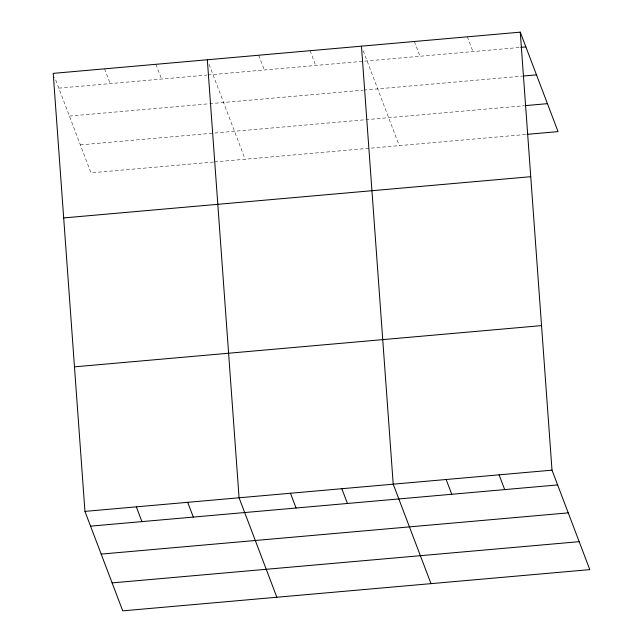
<?xml version="1.0" encoding="UTF-8"?>
<svg xmlns="http://www.w3.org/2000/svg" width="643" height="643" viewBox="0 0 643 643"><rect width="100%" height="100%" fill="white"/><g stroke="black" fill="none" stroke-linecap="round" stroke-linejoin="round"><path stroke-width="0.48" stroke-dasharray="3.21 2.41" d="M58.81 88.139L207.014 75.054M208.002 74.966L519.89 47.445M69.428 116.086L208.742 103.796M209.731 103.708L362.877 90.189M363.866 90.1L522.51 76.099M80.367 144.884L524.463 105.693M213.5 162.028L90.984 172.838L54.607 77.064M214.489 161.94L526.095 134.435M467.34 36.82L472.943 51.585M414.405 41.498L420.008 56.254M363.223 50.781L399.255 145.631M310.095 50.701L315.697 65.465M258.711 55.234L264.321 69.999M209.088 64.38L245.12 159.231M155.96 64.308L161.57 79.065M104.584 68.841L110.194 83.606"/><path stroke-width="0.96" d="M520.267 32.15L53.208 73.374L84.948 511.386L122.733 610.85L589.792 569.626L552.015 470.162L520.267 32.15L558.052 131.614L527.091 134.347M520.886 47.357L525.878 46.915M523.515 76.011L536.495 74.861M525.46 105.605L547.434 103.66M63.681 217.921L530.748 176.696M74.475 366.84L541.535 325.615M84.948 511.386L552.015 470.162M90.55 526.151L557.618 484.926M101.168 554.097L568.235 512.873M112.115 582.896L579.174 541.671M499.081 474.831L504.683 489.596M446.146 479.509L451.748 494.266M430.995 583.643L393.211 484.179L361.47 46.167M341.835 488.712L347.437 503.477M290.459 493.245L296.061 508.01M276.86 597.243L239.075 497.778L207.335 59.767M187.7 502.32L193.31 517.076M136.324 506.853L141.934 521.618"/></g></svg>
